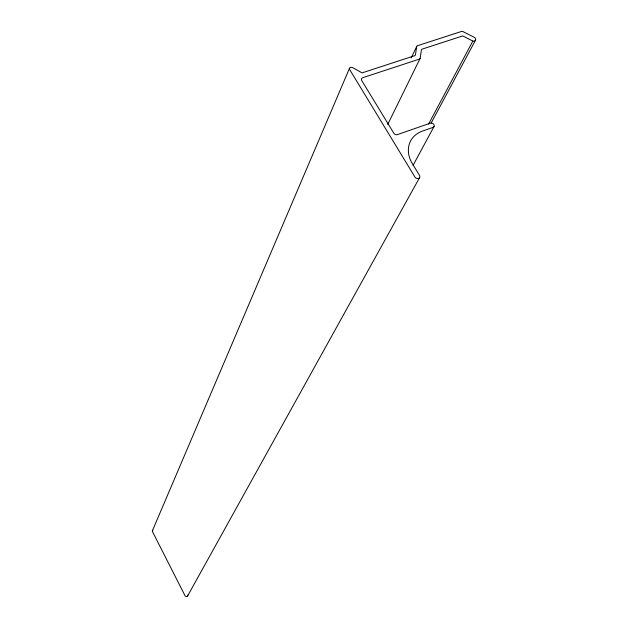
<?xml version="1.0" encoding="UTF-8"?>
<svg xmlns="http://www.w3.org/2000/svg" width="628" height="628" viewBox="0 0 628 628"><rect width="100%" height="100%" fill="white"/><g stroke="black" fill="none" stroke-linecap="round" stroke-linejoin="round"><path stroke-width="0.94" d="M152.392 530.77L349.49 68.279M411.238 57.847L416.772 46.362M387.712 124.446L420.093 58.467M428.563 124.14L472.845 41.056A2.677 2.041 28.1 0 0 475.506 40.184A2.677 2.041 28.1 0 0 474.58 37.492L463.056 31.659A1.947 1.484 27.7 0 0 461.431 31.479L417.589 45.679A1.97 1.523 26.6 0 0 416.67 46.692L415.477 54.707A1.978 1.539 26.5 0 1 414.559 55.735L362.073 72.872L352.795 67.73A2.677 2.112 24.7 0 0 350.408 67.432A2.01 1.586 24.6 0 0 349.67 69.559L414.959 177.057A2.74 2.222 28.7 0 0 418.562 178.438A2.74 2.222 28.7 0 0 419.488 175.408L412.329 163.633A29.775 23.864 29 0 1 422.385 131.126L432.959 127.421A2.693 2.135 28.2 0 0 433.854 124.517A2.693 2.135 28.2 0 0 430.321 123.151L397.398 134.62A2.716 2.174 27.1 0 1 393.827 133.246L361.759 80.549A2.685 2.12 25.2 0 1 362.733 77.707L419.276 59.15A1.978 1.539 26.7 0 0 420.195 58.121L421.372 50.099A1.97 1.531 26.8 0 1 422.283 49.078L461.941 36.181A1.947 1.492 27.8 0 1 463.566 36.353L472.845 41.056M431.114 123.143L475.506 40.184M413.083 165.305L434.034 126.511M187.599 596.003L419.52 177.732M187.803 594.936A1.484 1.413 29.5 0 1 185.064 595.768L152.447 531.571A1.099 1.036 20.4 0 1 152.942 530.189"/></g></svg>
